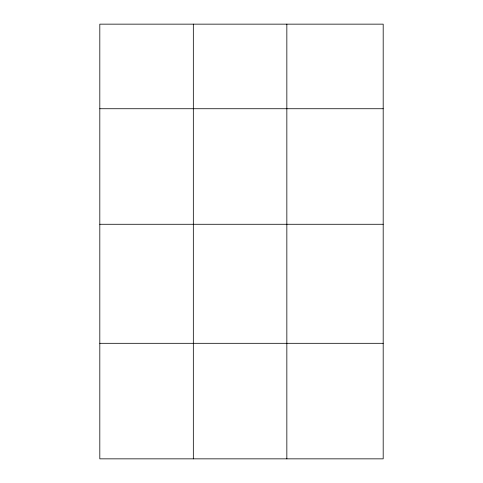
<?xml version="1.0" encoding="UTF-8"?>
<svg xmlns="http://www.w3.org/2000/svg" width="483" height="483" viewBox="0 0 483 483"><rect width="100%" height="100%" fill="white"/><g stroke="black" fill="none" stroke-linecap="round" stroke-linejoin="round"><path stroke-width="0.72" d="M383.188 224.275L383.188 24.15L99.812 24.15L99.812 458.85L383.188 458.85L383.188 224.275L99.812 224.275M99.812 108.735L383.188 108.735M99.812 343.31L383.188 343.31M286.842 24.15L286.842 458.85M193.327 24.15L193.327 458.85"/></g></svg>
